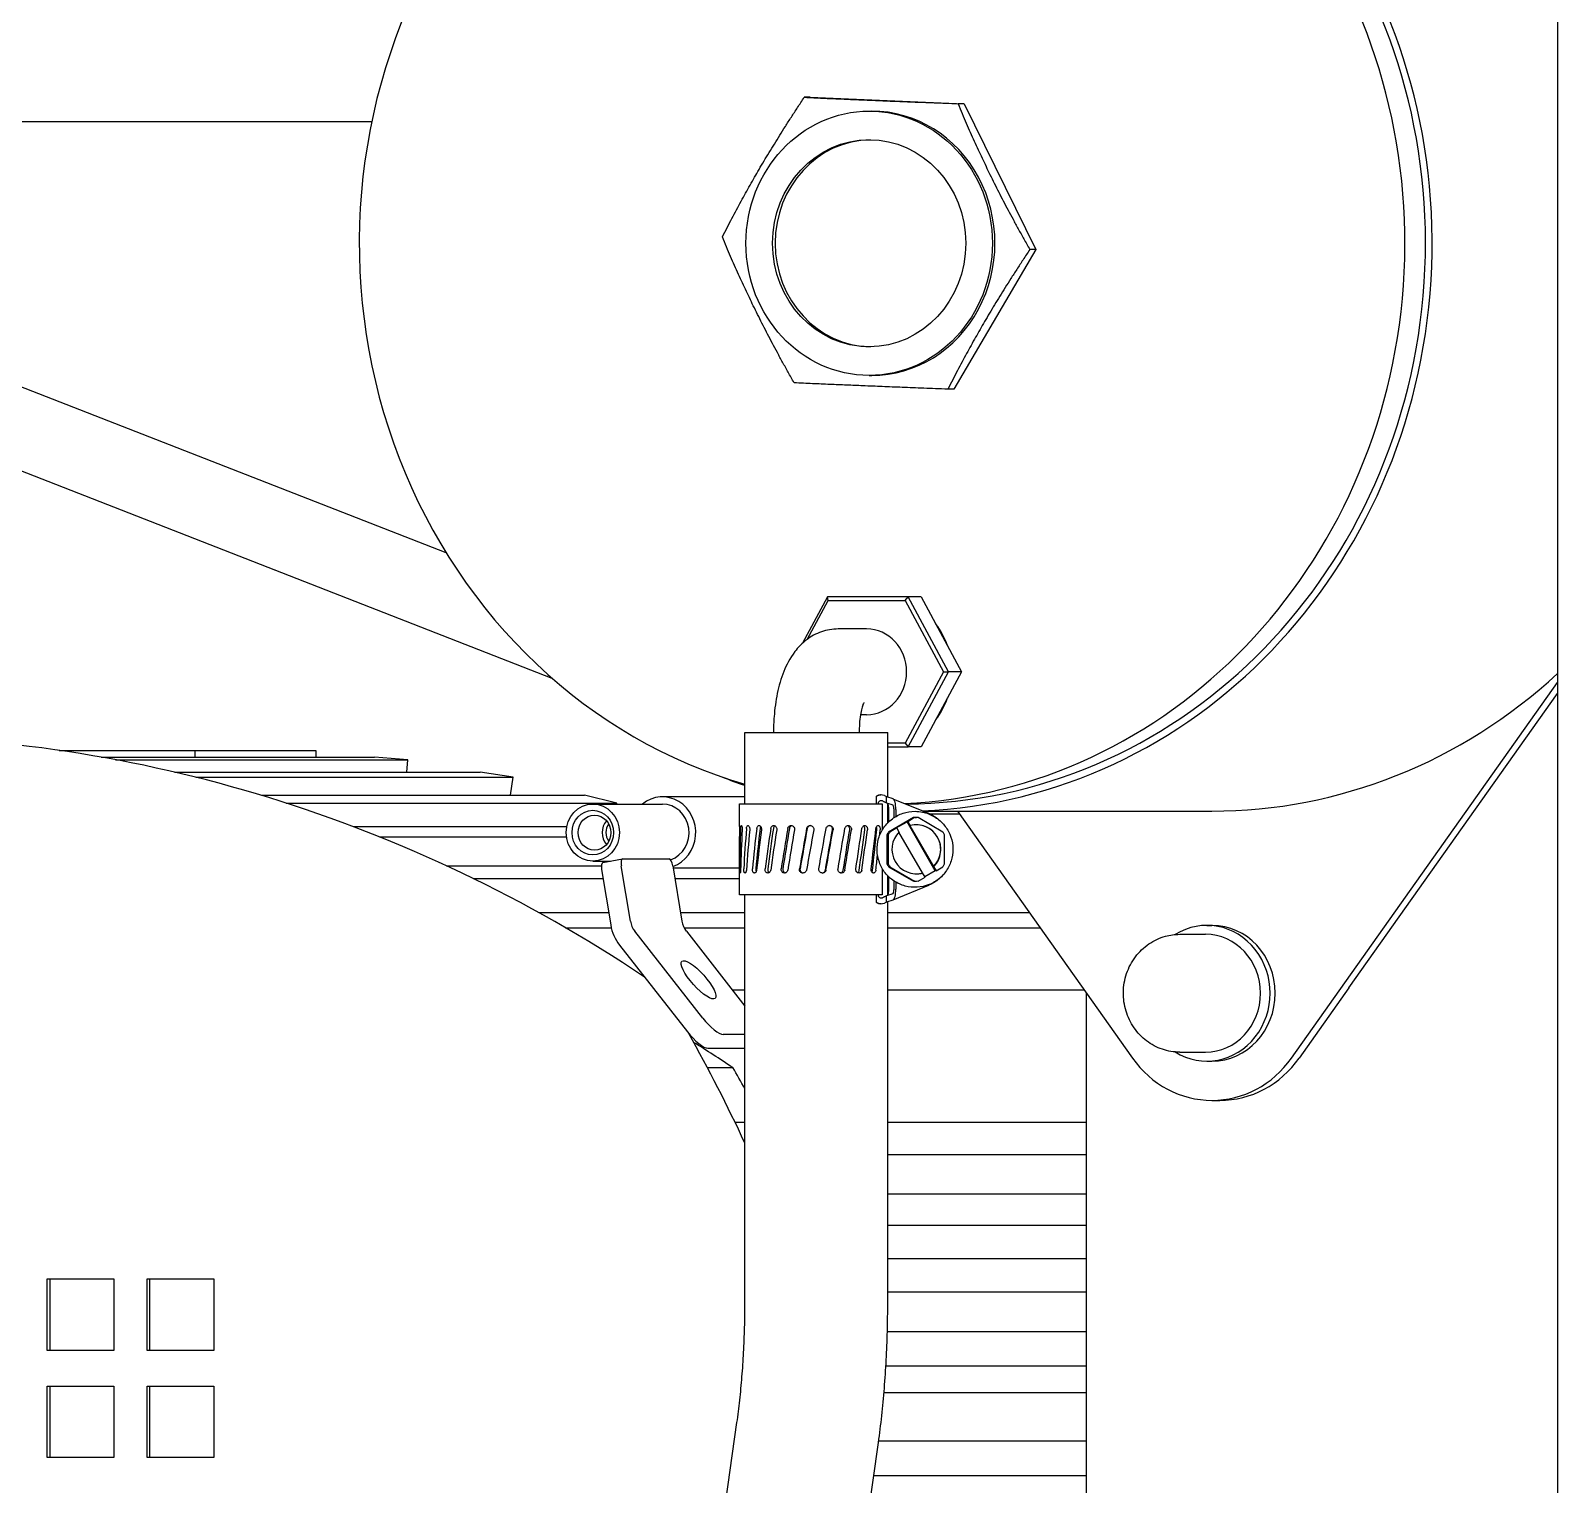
# Model space of a CAD drawing. Header units: millimetres. Extents: x -4172 to 126100, y -2 to 142133.
# Drawn here: x 13440.3 to 13654.1, y 43768.8 to 43972.4 of the extents above; entities that cross this region are included whole.
import ezdxf

# ---------------------------------------------------------------- set-up
doc = ezdxf.new("R2010")
doc.units = ezdxf.units.MM
doc.header["$LTSCALE"] = 100
doc.layers.add('Visible', color=7, linetype='Continuous', lineweight=25)

msp = doc.modelspace()

# ---------------------------------------------------------------- linework, layer by layer
at = {"layer": 'Visible'}
for p, q in [((13654.08, 44052.58), (13654.08, 43502.58)), ((13549.46, 43963.01), (13548.62, 43963.01)), ((13549.46, 43963.01), (13570.98, 43962.12)), ((13557.7, 43961.08), (13558.06, 43961.08)), ((13570.98, 43962.12), (13570.14, 43962.12)), ((13570.98, 43962.12), (13581.03, 43941.7)), ((13488.03, 43959.58), (13390.5, 43959.58)), ((13388.69, 43942.12), (13498.44, 43899.29)), ((13581.03, 43941.7), (13569.55, 43922.15)), ((13581.03, 43941.7), (13580.19, 43941.7)), ((13376.7, 43935.01), (13513.28, 43881.71)), ((13557.7, 43924.08), (13558.06, 43924.08)), ((13569.55, 43922.15), (13568.71, 43922.15)), ((13551.87, 43893.08), (13548.37, 43886.59)), ((13549.02, 43887.12), (13551.96, 43892.58)), ((13563.17, 43893.08), (13551.87, 43893.08)), ((13551.96, 43892.58), (13551.87, 43893.08)), ((13551.96, 43892.58), (13562.72, 43892.58)), ((13562.72, 43892.58), (13563.17, 43893.08)), ((13562.72, 43892.58), (13568.11, 43882.58)), ((13564.98, 43893.08), (13563.17, 43893.08)), ((13568.83, 43882.58), (13563.17, 43893.08)), ((13564.98, 43893.08), (13570.63, 43882.58)), ((13557.34, 43888.58), (13553.37, 43888.58)), ((13568.11, 43882.58), (13562.72, 43872.58)), ((13563.17, 43872.08), (13568.83, 43882.58)), ((13570.63, 43882.58), (13564.98, 43872.08)), ((13568.11, 43882.58), (13568.83, 43882.58)), ((13570.63, 43882.58), (13568.83, 43882.58)), ((13616.84, 43828.51), (13654.08, 43881.08)), ((13624.88, 43838.32), (13654.08, 43879.55)), ((13557.34, 43876.58), (13556.49, 43876.58)), ((13540.3, 43874.08), (13560.3, 43874.08)), ((13540.3, 43864.08), (13540.3, 43874.08)), ((13560.3, 43865.08), (13560.3, 43874.08)), ((13444.28, 43871.58), (13463.31, 43871.58)), ((13450.16, 43870.63), (13488.44, 43870.63)), ((13463.31, 43870.63), (13463.31, 43871.58)), ((13463.31, 43871.58), (13480.23, 43871.58)), ((13480.23, 43871.58), (13480.23, 43870.63)), ((13493.09, 43870.27), (13488.44, 43870.63)), ((13562.72, 43872.58), (13560.3, 43872.58)), ((13560.3, 43872.08), (13563.17, 43872.08)), ((13562.72, 43872.58), (13563.17, 43872.08)), ((13564.98, 43872.08), (13563.17, 43872.08)), ((13452.15, 43870.27), (13493.09, 43870.27)), ((13460.43, 43868.53), (13503.22, 43868.53)), ((13492.98, 43868.53), (13493.09, 43870.27)), ((13507.84, 43867.81), (13503.22, 43868.53)), ((13463.44, 43867.81), (13507.84, 43867.81)), ((13507.49, 43865.29), (13507.84, 43867.81)), ((13472.6, 43865.29), (13517.82, 43865.29)), ((13476.07, 43864.2), (13522.37, 43864.2)), ((13522.37, 43864.2), (13517.82, 43865.29)), ((13522.35, 43864.07), (13522.37, 43864.2)), ((13540.3, 43865.07), (13528.75, 43865.07)), ((13558.73, 43864.08), (13558.73, 43865.17)), ((13559.38, 43865.35), (13559.34, 43865.35)), ((13559.56, 43864.5), (13560.14, 43864.26)), ((13559.86, 43865.25), (13560.14, 43865.14)), ((13560.14, 43865.14), (13561.01, 43864.83)), ((13560.14, 43864.26), (13560.14, 43865.14)), ((13560.14, 43864.26), (13561.01, 43863.95)), ((13561.01, 43864.82), (13566, 43862.78)), ((13519, 43864.07), (13528.75, 43864.07)), ((13539.53, 43864.08), (13559.54, 43864.08)), ((13539.53, 43860.93), (13539.53, 43864.08)), ((13559.54, 43864.08), (13559.54, 43860.44)), ((13560.3, 43861.43), (13560.3, 43864.11)), ((13560.34, 43863.95), (13560.3, 43863.97)), ((13563.89, 43862.17), (13560.4, 43860.15)), ((13560.46, 43861.61), (13560.46, 43863.4)), ((13561.16, 43863.4), (13561.16, 43862.15)), ((13561.44, 43863.3), (13561.44, 43862.32)), ((13564.07, 43862.17), (13563.1, 43861.6)), ((13563.89, 43862.17), (13564.07, 43862.17)), ((13564.13, 43862.17), (13564.31, 43862.17)), ((13568.03, 43860.15), (13564.55, 43862.17)), ((13565.27, 43863.08), (13605.7, 43863.08)), ((13566.17, 43862.71), (13570.34, 43862.71)), ((13570.08, 43863.08), (13594.56, 43828.51)), ((13485.47, 43860.91), (13515.35, 43860.91)), ((13558.73, 43860.03), (13558.73, 43860.82)), ((13560.59, 43860.15), (13560.4, 43860.15)), ((13560.46, 43861.61), (13560.48, 43861.61)), ((13560.48, 43861.61), (13560.46, 43861.61)), ((13561.56, 43860.72), (13560.59, 43860.15)), ((13561.47, 43860.72), (13563, 43861.6)), ((13561.56, 43860.72), (13561.47, 43860.72)), ((13561.89, 43860.15), (13561.56, 43860.72)), ((13565.18, 43854.42), (13561.87, 43860.14)), ((13563, 43861.6), (13563.1, 43861.6)), ((13566.96, 43854.74), (13563, 43861.6)), ((13563.1, 43861.6), (13563.42, 43861.04)), ((13563.42, 43861.04), (13563.41, 43861.04)), ((13563.41, 43861.04), (13566.72, 43855.31)), ((13489.15, 43859.48), (13515.31, 43859.48)), ((13539.53, 43851.38), (13539.53, 43859.51)), ((13560.17, 43859.74), (13560.35, 43859.74)), ((13560.17, 43859.74), (13560.17, 43855.71)), ((13560.35, 43859.74), (13560.35, 43855.71)), ((13568.27, 43855.71), (13568.27, 43859.74)), ((13519, 43856.07), (13521.48, 43856.07)), ((13520.41, 43855.87), (13523.17, 43856.39)), ((13523.19, 43856.4), (13529.69, 43856.4)), ((13560.35, 43855.71), (13560.17, 43855.71)), ((13498.52, 43855.43), (13520.21, 43855.43)), ((13502.26, 43853.65), (13520.44, 43853.65)), ((13520.24, 43854.89), (13521.51, 43847.14)), ((13524.27, 43847.66), (13522.99, 43855.41)), ((13530.21, 43855.41), (13531.49, 43847.66)), ((13539.53, 43855.07), (13530.27, 43855.07)), ((13530.5, 43853.65), (13539.53, 43853.65)), ((13559.54, 43855.02), (13559.54, 43851.38)), ((13560.3, 43851.35), (13560.3, 43854.02)), ((13560.4, 43855.3), (13560.59, 43855.3)), ((13560.4, 43855.3), (13563.89, 43853.29)), ((13560.46, 43853.84), (13560.48, 43853.85)), ((13560.48, 43853.85), (13560.46, 43853.84)), ((13560.46, 43852.06), (13560.46, 43853.84)), ((13560.59, 43855.3), (13564.07, 43853.29)), ((13564.55, 43853.29), (13565.52, 43853.85)), ((13565.19, 43854.42), (13565.18, 43854.42)), ((13565.52, 43853.85), (13565.19, 43854.42)), ((13566.96, 43854.74), (13565.5, 43853.89)), ((13566.72, 43855.31), (13566.73, 43855.31)), ((13566.73, 43855.31), (13567.06, 43854.74)), ((13567.06, 43854.74), (13566.96, 43854.74)), ((13567.06, 43854.74), (13568.03, 43855.3)), ((13559.54, 43851.38), (13539.53, 43851.38)), ((13540.3, 43794.28), (13540.3, 43851.38)), ((13558.73, 43850.29), (13558.73, 43851.38)), ((13561.01, 43851.51), (13560.14, 43851.2)), ((13560.3, 43851.49), (13560.34, 43851.51)), ((13566, 43852.68), (13561.01, 43850.63)), ((13561.16, 43853.31), (13561.16, 43852.06)), ((13561.44, 43853.13), (13561.44, 43852.16)), ((13564.07, 43853.29), (13563.89, 43853.29)), ((13564.13, 43853.28), (13564.31, 43853.28)), ((13559.38, 43850.11), (13559.34, 43850.11)), ((13560.14, 43851.2), (13559.56, 43850.96)), ((13560.14, 43850.32), (13559.86, 43850.2)), ((13560.14, 43850.32), (13560.14, 43851.2)), ((13561.01, 43850.63), (13560.14, 43850.32)), ((13560.3, 43794.28), (13560.3, 43850.38)), ((13511.45, 43848.87), (13521.23, 43848.87)), ((13531.29, 43848.87), (13540.3, 43848.87)), ((13560.3, 43848.87), (13580.14, 43848.87)), ((13604.98, 43847.08), (13605.7, 43847.08)), ((13515.17, 43846.76), (13521.59, 43846.76)), ((13534.39, 43834.1), (13524.88, 43846.25)), ((13531.78, 43846.76), (13540.3, 43846.76)), ((13532.1, 43846.25), (13540.3, 43835.77)), ((13560.3, 43846.76), (13581.64, 43846.76)), ((13601.19, 43845.83), (13604.8, 43845.83)), ((13522.74, 43844.33), (13532.25, 43832.17)), ((13538.5, 43838.07), (13540.3, 43838.07)), ((13560.3, 43838.07), (13587.79, 43838.07)), ((13588.13, 43532.58), (13588.13, 43837.58)), ((13624.88, 43838.32), (13617.93, 43828.51)), ((13540.3, 43831.8), (13537.27, 43831.8)), ((13535.13, 43829.87), (13540.18, 43829.87)), ((13601.19, 43829.33), (13604.8, 43829.33)), ((13604.98, 43828.08), (13605.7, 43828.08)), ((13535.04, 43827.16), (13538.61, 43827.16)), ((13605.7, 43822.58), (13606.79, 43822.58)), ((13538.9, 43819.54), (13540.3, 43819.54)), ((13560.3, 43819.54), (13588.13, 43819.54)), ((13560.3, 43815.01), (13588.13, 43815.01)), ((13560.3, 43809.49), (13588.13, 43809.49)), ((13560.3, 43805.11), (13588.13, 43805.11)), ((13560.3, 43800.43), (13588.13, 43800.43)), ((13442.6, 43787.58), (13442.6, 43797.58)), ((13442.6, 43797.58), (13451.93, 43797.58)), ((13442.96, 43797.58), (13442.96, 43787.58)), ((13451.93, 43797.58), (13451.93, 43787.58)), ((13456.59, 43797.58), (13465.92, 43797.58)), ((13456.59, 43787.58), (13456.59, 43797.58)), ((13456.95, 43797.58), (13456.95, 43787.58)), ((13465.92, 43797.58), (13465.92, 43787.58)), ((13560.3, 43795.79), (13588.13, 43795.79)), ((13560.25, 43790.2), (13588.13, 43790.2)), ((13451.93, 43787.58), (13442.6, 43787.58)), ((13465.92, 43787.58), (13456.59, 43787.58)), ((13560.05, 43785.41), (13588.13, 43785.41)), ((13442.6, 43772.58), (13442.6, 43782.58)), ((13442.6, 43782.58), (13451.93, 43782.58)), ((13442.96, 43782.58), (13442.96, 43772.58)), ((13451.93, 43782.58), (13451.93, 43772.58)), ((13456.59, 43782.58), (13465.92, 43782.58)), ((13456.59, 43772.58), (13456.59, 43782.58)), ((13456.95, 43782.58), (13456.95, 43772.58)), ((13465.92, 43782.58), (13465.92, 43772.58)), ((13559.78, 43781.67), (13588.13, 43781.67)), ((13504.49, 43531), (13539.19, 43777.47)), ((13524.29, 43528.21), (13559, 43774.68)), ((13559.03, 43774.92), (13588.13, 43774.92)), ((13451.93, 43772.58), (13442.6, 43772.58)), ((13465.92, 43772.58), (13456.59, 43772.58)), ((13558.34, 43770.04), (13588.13, 43770.04))]:
    msp.add_line(p, q, dxfattribs=at)
msp.add_arc((13564.29, 43857.73), 3.43, 315.0028, 89.8311, dxfattribs=at)
for centre, major_axis, ratio, start_param, end_param in [((13562.74, 43717.58), (0, 476.5), 0.932595, 0.125832, 2.872934), ((13556.24, 43717.58), (0, 461), 0.932595, 0.023162, 2.902935), ((13562.39, 43942.58), (0, -79.5), 0.932595, 0.037046, 2.97471), ((13559.51, 43942.58), (0, 78.5), 0.932595, 3.184635, 6.089723), ((13562.39, 43942.58), (0, 78.5), 0.932595, 3.147556, 6.089723), ((13559.51, 43942.58), (0, -78.5), 0.932595, 4.193361, 6.017767), ((13558.06, 43942.58), (0, -18.5), 0.932595, 0, 3.141593), ((13558.06, 43942.58), (0, -14.5), 0.932595, 3.154938, 6.26984), ((13557.34, 43882.58), (0, 6), 0.932595, 3.141593, 6.283185), ((13559.51, 43882.58), (0, -10.48), 0.932595, 1.927788, 2.261002), ((13605.7, 43942.58), (0, -79.5), 0.932595, 0, 0.710795), ((13559.51, 43882.58), (0, -10.48), 0.932595, 0.88059, 1.213805), ((13416.56, 43651.76), (0, 221.82), 0.932595, 5.724263, 6.283185), ((13562.39, 43942.58), (0, -79.5), 0.932595, 5.935813, 5.980632), ((13528.75, 43860.07), (0, 5), 0.932595, 3.464213, 6.926686), ((13559.38, 43864.08), (-0.65, 1.09), 0.999614, 5.355764, 6.283185), ((13559.38, 43864.08), (0, 0.457), 0.999186, 5.894376, 7.853982), ((13550.3, 43868.2), (-10, 4.09), 0.01415, 3.147386, 3.550958), ((13561.01, 43863.45), (-0.05, 1.38), 0.310255, 4.587018, 6.157815), ((13528.75, 43860.07), (0, 4), 0.932595, 3.452853, 6.283185), ((13562.39, 43942.58), (0, -79.5), 0.932595, 6.254979, 6.25712), ((13560.34, 43863.45), (0.014, -0.497), 0.236815, 1.450794, 3.021591), ((13561.01, 43863.45), (-0.019, 0.497), 0.310255, 4.587018, 6.157815), ((13564.13, 43857.73), (0, 4.44), 0.999186, 0, 0.05329), ((13564.31, 43857.73), (0, 4.44), 0.999186, 6.229895, 6.336476), ((13522.61, 43860.07), (0, -2.46), 0.932595, 3.966714, 5.458064), ((13522.71, 43860.07), (0, -2), 0.932595, 4.05612, 5.368658), ((13550.3, 43854.87), (0.87, -59.61), 0.180071, 4.616048, 4.63191), ((13550.3, 43860.59), (-1.94, -59.61), 0.177692, 4.717431, 4.811908), ((13550.3, 43854.87), (-1.94, -59.61), 0.177692, 4.624457, 4.718934), ((13550.3, 43860.59), (-4.6, -59.61), 0.163321, 4.724254, 4.81873), ((13550.3, 43854.87), (-4.6, -59.61), 0.163321, 4.63128, 4.725756), ((13550.3, 43860.59), (6.93, 59.61), 0.138329, 1.586122, 1.680599), ((13550.3, 43860.59), (-6.54, -56.23), 0.138329, 4.727669, 4.827833), ((13550.3, 43854.87), (6.93, 59.61), 0.138329, 1.493148, 1.587625), ((13550.3, 43860.59), (8.77, 59.61), 0.104848, 1.585471, 1.679948), ((13550.3, 43860.59), (-8.27, -56.23), 0.104848, 4.727019, 4.827182), ((13550.3, 43854.87), (8.77, 59.61), 0.104848, 1.492497, 1.586974), ((13550.3, 43860.59), (10.04, 59.61), 0.065331, 1.581049, 1.675526), ((13550.3, 43860.59), (-9.47, -56.24), 0.065331, 4.722596, 4.82276), ((13550.3, 43854.87), (10.04, 59.61), 0.065331, 1.488075, 1.582552), ((13550.3, 43860.59), (10.69, 59.61), 0.022251, 1.574034, 1.668511), ((13550.3, 43860.59), (-10.08, -56.24), 0.022251, 4.715582, 4.815745), ((13550.3, 43854.87), (10.69, 59.61), 0.022251, 1.48106, 1.575537), ((13550.3, 43860.59), (10.69, 59.61), 0.022007, 4.62261, 4.717086), ((13550.3, 43854.87), (-10.08, -56.24), 0.022007, 1.573946, 1.674109), ((13550.3, 43854.87), (10.69, 59.61), 0.022007, 4.715584, 4.81006), ((13550.3, 43860.59), (10.05, 59.61), 0.0651, 4.629634, 4.724111), ((13550.3, 43854.87), (-9.48, -56.24), 0.0651, 1.580971, 1.681134), ((13550.3, 43854.87), (10.05, 59.61), 0.0651, 4.722608, 4.817085), ((13550.3, 43860.59), (8.78, 59.61), 0.104644, 4.634075, 4.728552), ((13550.3, 43854.87), (-8.28, -56.23), 0.104644, 1.585411, 1.685575), ((13550.3, 43854.87), (8.78, 59.61), 0.104644, 4.727049, 4.821526), ((13550.3, 43860.59), (6.94, 59.61), 0.138165, 4.634748, 4.729225), ((13550.3, 43854.87), (-6.55, -56.23), 0.138165, 1.586085, 1.686248), ((13550.3, 43854.87), (6.94, 59.61), 0.138165, 4.809146, 4.822199), ((13564.13, 43857.73), (0, -4.44), 0.999186, 4.1355, 4.242081), ((13564.31, 43857.73), (0, -4.44), 0.999186, 4.1355, 4.242081), ((13564.31, 43857.73), (0, -3.43), 0.999186, 3.927447, 6.544529), ((13564.31, 43857.73), (0, 3.43), 0.999186, 3.927447, 6.544529), ((13564.31, 43857.73), (0, 4.44), 0.999186, 5.182697, 5.289278), ((13520.6, 43854.89), (-0.186, 0.983), 0.355442, 0, 1.503693), ((13523.36, 43855.41), (-0.186, 0.983), 0.355442, 6.216082, 7.786879), ((13529.85, 43855.41), (-0.186, 0.983), 0.355442, 4.645286, 6.216082), ((13550.3, 43854.87), (6.94, 59.61), 0.138165, 4.727722, 4.761938), ((13564.13, 43857.73), (0, -4.44), 0.999186, 5.182697, 5.289278), ((13564.31, 43857.73), (0, -4.44), 0.999186, 5.182697, 5.289278), ((13564.31, 43857.73), (0, 4.44), 0.999186, 4.1355, 4.242081), ((13564.29, 43857.73), (0, -3.43), 0.999186, 0.002541, 0.261344), ((13559.38, 43851.38), (0.173, -0.423), 0.99942, 4.323579, 6.283185), ((13560.34, 43852), (-0.014, -0.497), 0.236815, 0.120002, 1.690798), ((13561.01, 43852), (0.05, 1.38), 0.310255, 3.266963, 4.83776), ((13561.01, 43852), (0.019, 0.497), 0.310255, 3.266963, 4.83776), ((13564.13, 43857.73), (0, -4.44), 0.999186, 6.229895, 6.283185), ((13564.31, 43857.73), (0, -4.44), 0.999186, 6.229895, 6.336476), ((13559.38, 43851.38), (0.48, -1.18), 0.99942, 5.355764, 6.283185), ((13550.3, 43847.26), (-10, -4.09), 0.01415, 2.732227, 3.135799), ((13527.02, 43848.18), (0, 6), 0.932595, 1.745329, 2.268928), ((13527.02, 43848.18), (0, -3), 0.932595, 4.886922, 5.410521), ((13534.24, 43848.18), (0, 3), 0.932595, 1.745329, 2.268928), ((13604.98, 43837.58), (0, 9.5), 0.932595, 2.616929, 6.807849), ((13605.7, 43837.58), (0, 9.5), 0.932595, 3.141593, 6.283185), ((13604.8, 43837.58), (0, 8.25), 0.932595, 3.141593, 6.283185), ((13533.33, 43832.17), (2.01, -2.23), 0.276485, 4.468572, 6.039368), ((13535.48, 43834.1), (2.01, -2.23), 0.276485, 4.468572, 6.039368), ((13355.18, 43717.58), (0, 221.82), 0.932595, 5.175017, 5.254029), ((13436.41, 43651.76), (0, 206.82), 0.932595, 5.724772, 5.757964), ((13538.39, 43832.17), (2.01, -2.23), 0.276485, 6.039368, 6.160175), ((13605.7, 43837.58), (0, -15), 0.932595, 5.361856, 7.204515), ((13606.79, 43837.58), (0, -15), 0.932595, 0, 0.921329), ((13375.03, 43717.58), (0, 206.82), 0.932595, 5.254023, 5.270802)]:
    msp.add_ellipse(centre, major_axis=major_axis, ratio=ratio, start_param=start_param, end_param=end_param, dxfattribs=at)
for centre, major_axis, ratio in [((13557.7, 43942.58), (0, -18.5), 0.932595), ((13557.7, 43942.58), (0, -14.5), 0.932595), ((13519, 43860.07), (0, 4), 0.932595), ((13519, 43860.07), (0, -3.12), 0.932595), ((13519.24, 43860.07), (0, 2.46), 0.932595), ((13533.81, 43839.46), (-2.34, 2.6), 0.276485)]:
    msp.add_ellipse(centre, major_axis=major_axis, ratio=ratio, dxfattribs=at)
for points in [[(13537.14, 43943.46), (13542.12, 43953.23), (13548.62, 43963.01)], [(13548.62, 43963.01), (13558.62, 43962.56), (13570.14, 43962.12)], [(13570.14, 43962.12), (13574.4, 43951.91), (13580.19, 43941.7)], [(13547.19, 43923.03), (13541.41, 43933.25), (13537.14, 43943.46)], [(13580.19, 43941.7), (13573.69, 43931.92), (13568.71, 43922.15)], [(13568.71, 43922.15), (13557.19, 43922.59), (13547.19, 43923.03)]]:
    msp.add_rational_spline(points, [1.12544641671, 1.29955358329, 1.12544641671], degree=2, dxfattribs=at)
for points, knots in [([(13553.37, 43888.58), (13552.55, 43888.58), (13551.74, 43888.43), (13550.23, 43887.91), (13549.56, 43887.52), (13548.27, 43886.57), (13547.73, 43885.98), (13546.58, 43884.47), (13546.12, 43883.56), (13545.35, 43881.63), (13545.06, 43880.61), (13544.62, 43878.5), (13544.47, 43877.41), (13544.33, 43875.57), (13544.3, 43874.82), (13544.3, 43874.08)], [1.570796, 1.570796, 1.570796, 1.570796, 1.695299, 1.695299, 1.832369, 1.832369, 2.012475, 2.012475, 2.303943, 2.303943, 2.618103, 2.618103, 2.932262, 2.932262, 3.141593, 3.141593, 3.141593, 3.141593]), ([(13556.94, 43878.29), (13556.94, 43878.29), (13556.94, 43878.28), (13556.91, 43878.22), (13556.87, 43878.13), (13556.78, 43877.87), (13556.72, 43877.68), (13556.6, 43877.2), (13556.54, 43876.89), (13556.42, 43876.15), (13556.37, 43875.72), (13556.32, 43874.88), (13556.3, 43874.48), (13556.3, 43874.08)], [2.1637784, 2.1637784, 2.1637784, 2.1637784, 2.2333123, 2.2333123, 2.3723437, 2.3723437, 2.5360423, 2.5360423, 2.7301038, 2.7301038, 2.9524635, 2.9524635, 3.1415927, 3.1415927, 3.1415927, 3.1415927]), ([(13558.73, 43865.17), (13558.73, 43865.17), (13558.73, 43865.17), (13558.94, 43865.3), (13559.16, 43865.35), (13559.34, 43865.35)], [-2.8133866, -2.8133866, -2.8133866, -2.8133866, -2.8128373, -2.8128373, -2.69361, -2.69361, -2.69361, -2.69361]), ([(13564.12, 43863.05), (13563.55, 43863.05), (13562.98, 43862.96), (13561.91, 43862.6), (13561.4, 43862.33), (13560.49, 43861.66), (13560.09, 43861.24), (13559.44, 43860.31), (13559.19, 43859.8), (13558.86, 43858.71), (13558.79, 43858.14), (13558.82, 43857.01), (13558.93, 43856.44), (13559.32, 43855.38), (13559.6, 43854.87), (13560.3, 43853.98), (13560.72, 43853.6), (13561.67, 43852.97), (13562.19, 43852.74), (13563.29, 43852.44), (13563.86, 43852.39), (13564.99, 43852.45), (13565.55, 43852.58), (13566.61, 43853), (13567.1, 43853.29), (13567.97, 43854.02), (13568.34, 43854.46), (13568.94, 43855.42), (13569.16, 43855.95), (13569.42, 43857.06), (13569.46, 43857.63), (13569.36, 43858.76), (13569.22, 43859.32), (13568.77, 43860.36), (13568.46, 43860.84), (13567.71, 43861.69), (13567.26, 43862.05), (13566.28, 43862.62), (13565.74, 43862.82), (13564.83, 43863.01), (13564.47, 43863.05), (13564.12, 43863.05)], [0, 0, 0, 0, 0.319976, 0.319976, 0.639956, 0.639956, 0.959949, 0.959949, 1.279958, 1.279958, 1.599978, 1.599978, 1.920002, 1.920002, 2.240021, 2.240021, 2.560026, 2.560026, 2.880017, 2.880017, 3.199996, 3.199996, 3.519972, 3.519972, 3.839954, 3.839954, 4.15995, 4.15995, 4.479961, 4.479961, 4.799982, 4.799982, 5.120006, 5.120006, 5.440023, 5.440023, 5.760026, 5.760026, 6.080013, 6.080013, 6.283185, 6.283185, 6.283185, 6.283185]), ([(13566, 43862.78), (13566.53, 43862.56), (13567.04, 43862.25), (13567.7, 43861.68), (13567.91, 43861.47), (13568.1, 43861.24)], [0.3888096, 0.3888096, 0.3888096, 0.3888096, 0.7087333, 0.7087333, 0.8717307, 0.8717307, 0.8717307, 0.8717307]), ([(13539.53, 43860.93), (13539.53, 43860.92), (13539.53, 43860.91), (13539.53, 43860.85), (13539.53, 43860.8), (13539.53, 43860.67), (13539.53, 43860.6), (13539.53, 43860.51), (13539.53, 43860.48), (13539.53, 43860.45)], [-0.19546808, -0.19546808, -0.19546808, -0.19546808, -0.19147404, -0.19147404, -0.17233473, -0.17233473, -0.15319542, -0.15319542, -0.14434193, -0.14434193, -0.14434193, -0.14434193]), ([(13539.7, 43860.63), (13539.7, 43860.67), (13539.7, 43860.7), (13539.71, 43860.8), (13539.72, 43860.85), (13539.73, 43860.95), (13539.74, 43860.98), (13539.77, 43861.04), (13539.78, 43861.05), (13539.81, 43861.05), (13539.83, 43861.04), (13539.86, 43860.98), (13539.87, 43860.95), (13539.9, 43860.85), (13539.91, 43860.8), (13539.92, 43860.67), (13539.92, 43860.6), (13539.92, 43860.51), (13539.92, 43860.48), (13539.92, 43860.45)], [-0.297539, -0.297539, -0.297539, -0.297539, -0.2872549, -0.2872549, -0.2681189, -0.2681189, -0.2489743, -0.2489743, -0.2298297, -0.2298297, -0.210663, -0.210663, -0.1914964, -0.1914964, -0.1723459, -0.1723459, -0.1531954, -0.1531954, -0.1443422, -0.1443422, -0.1443422, -0.1443422]), ([(13540.51, 43860.63), (13540.52, 43860.67), (13540.52, 43860.7), (13540.54, 43860.8), (13540.55, 43860.85), (13540.59, 43860.95), (13540.62, 43860.98), (13540.67, 43861.04), (13540.7, 43861.05), (13540.76, 43861.05), (13540.79, 43861.04), (13540.85, 43860.98), (13540.88, 43860.95), (13540.92, 43860.85), (13540.94, 43860.8), (13540.97, 43860.67), (13540.98, 43860.6), (13540.98, 43860.51), (13540.97, 43860.48), (13540.97, 43860.45)], [-0.297539, -0.297539, -0.297539, -0.297539, -0.2872549, -0.2872549, -0.2681189, -0.2681189, -0.2489743, -0.2489743, -0.2298297, -0.2298297, -0.210663, -0.210663, -0.1914964, -0.1914964, -0.1723459, -0.1723459, -0.1531954, -0.1531954, -0.1443422, -0.1443422, -0.1443422, -0.1443422]), ([(13541.95, 43860.63), (13541.96, 43860.67), (13541.96, 43860.7), (13541.99, 43860.8), (13542.01, 43860.85), (13542.07, 43860.95), (13542.11, 43860.98), (13542.19, 43861.04), (13542.23, 43861.05), (13542.32, 43861.05), (13542.36, 43861.04), (13542.45, 43860.98), (13542.49, 43860.95), (13542.55, 43860.85), (13542.58, 43860.8), (13542.62, 43860.67), (13542.62, 43860.6), (13542.62, 43860.51), (13542.62, 43860.48), (13542.62, 43860.45)], [-0.297539, -0.297539, -0.297539, -0.297539, -0.2872549, -0.2872549, -0.2681189, -0.2681189, -0.2489743, -0.2489743, -0.2298297, -0.2298297, -0.210663, -0.210663, -0.1914964, -0.1914964, -0.1723459, -0.1723459, -0.1531954, -0.1531954, -0.1443422, -0.1443422, -0.1443422, -0.1443422]), ([(13542.52, 43860.9), (13542.52, 43860.9), (13542.52, 43860.9), (13542.49, 43860.85), (13542.46, 43860.8), (13542.43, 43860.7), (13542.43, 43860.67), (13542.42, 43860.63)], [0.26745469, 0.26745469, 0.26745469, 0.26745469, 0.26814613, 0.26814613, 0.28728214, 0.28728214, 0.29756626, 0.29756626, 0.29756626, 0.29756626]), ([(13543.92, 43860.63), (13543.93, 43860.67), (13543.94, 43860.7), (13543.97, 43860.8), (13544, 43860.85), (13544.07, 43860.95), (13544.12, 43860.98), (13544.22, 43861.04), (13544.28, 43861.05), (13544.39, 43861.05), (13544.44, 43861.04), (13544.55, 43860.98), (13544.6, 43860.95), (13544.68, 43860.85), (13544.71, 43860.8), (13544.75, 43860.67), (13544.76, 43860.6), (13544.76, 43860.51), (13544.76, 43860.48), (13544.76, 43860.45)], [-0.297539, -0.297539, -0.297539, -0.297539, -0.2872549, -0.2872549, -0.2681189, -0.2681189, -0.2489743, -0.2489743, -0.2298297, -0.2298297, -0.210663, -0.210663, -0.1914964, -0.1914964, -0.1723459, -0.1723459, -0.1531954, -0.1531954, -0.1443422, -0.1443422, -0.1443422, -0.1443422]), ([(13544.52, 43861), (13544.47, 43860.97), (13544.43, 43860.94), (13544.36, 43860.85), (13544.33, 43860.8), (13544.3, 43860.7), (13544.29, 43860.67), (13544.29, 43860.63)], [0.25132477, 0.25132477, 0.25132477, 0.25132477, 0.26814613, 0.26814613, 0.28728214, 0.28728214, 0.29756626, 0.29756626, 0.29756626, 0.29756626]), ([(13546.3, 43860.63), (13546.31, 43860.67), (13546.32, 43860.7), (13546.36, 43860.8), (13546.39, 43860.85), (13546.48, 43860.95), (13546.53, 43860.98), (13546.65, 43861.04), (13546.71, 43861.05), (13546.83, 43861.05), (13546.9, 43861.04), (13547.02, 43860.98), (13547.07, 43860.95), (13547.16, 43860.85), (13547.2, 43860.8), (13547.25, 43860.67), (13547.26, 43860.6), (13547.26, 43860.51), (13547.26, 43860.48), (13547.25, 43860.45)], [-0.297539, -0.297539, -0.297539, -0.297539, -0.2872549, -0.2872549, -0.2681189, -0.2681189, -0.2489743, -0.2489743, -0.2298297, -0.2298297, -0.2106519, -0.2106519, -0.191474, -0.191474, -0.1723347, -0.1723347, -0.1531954, -0.1531954, -0.1443419, -0.1443419, -0.1443419, -0.1443419]), ([(13546.89, 43861.03), (13546.86, 43861.03), (13546.84, 43861.02), (13546.76, 43860.98), (13546.7, 43860.95), (13546.62, 43860.85), (13546.58, 43860.8), (13546.55, 43860.7), (13546.54, 43860.67), (13546.53, 43860.63)], [0.24159833, 0.24159833, 0.24159833, 0.24159833, 0.24900042, 0.24900042, 0.26814613, 0.26814613, 0.28728214, 0.28728214, 0.29756626, 0.29756626, 0.29756626, 0.29756626]), ([(13548.94, 43860.63), (13548.95, 43860.67), (13548.96, 43860.7), (13549, 43860.8), (13549.04, 43860.85), (13549.13, 43860.95), (13549.18, 43860.98), (13549.31, 43861.04), (13549.37, 43861.05), (13549.5, 43861.05), (13549.57, 43861.04), (13549.7, 43860.98), (13549.75, 43860.95), (13549.84, 43860.85), (13549.88, 43860.8), (13549.93, 43860.67), (13549.95, 43860.6), (13549.95, 43860.51), (13549.94, 43860.48), (13549.94, 43860.45)], [-0.297539, -0.297539, -0.297539, -0.297539, -0.2872549, -0.2872549, -0.2681189, -0.2681189, -0.2489743, -0.2489743, -0.2298297, -0.2298297, -0.210663, -0.210663, -0.1914964, -0.1914964, -0.1723459, -0.1723459, -0.1531954, -0.1531954, -0.1443422, -0.1443422, -0.1443422, -0.1443422]), ([(13549.48, 43861.05), (13549.43, 43861.04), (13549.37, 43861.03), (13549.26, 43860.98), (13549.2, 43860.95), (13549.11, 43860.85), (13549.07, 43860.8), (13549.03, 43860.7), (13549.02, 43860.67), (13549.02, 43860.63)], [0.23370189, 0.23370189, 0.23370189, 0.23370189, 0.24900042, 0.24900042, 0.26814613, 0.26814613, 0.28728214, 0.28728214, 0.29756626, 0.29756626, 0.29756626, 0.29756626]), ([(13551.66, 43860.63), (13551.67, 43860.67), (13551.68, 43860.7), (13551.72, 43860.8), (13551.76, 43860.85), (13551.85, 43860.95), (13551.9, 43860.98), (13552.03, 43861.04), (13552.1, 43861.05), (13552.22, 43861.05), (13552.29, 43861.04), (13552.41, 43860.98), (13552.47, 43860.95), (13552.56, 43860.85), (13552.59, 43860.8), (13552.65, 43860.67), (13552.66, 43860.6), (13552.66, 43860.51), (13552.66, 43860.48), (13552.65, 43860.45)], [-0.297539, -0.297539, -0.297539, -0.297539, -0.2872549, -0.2872549, -0.2681189, -0.2681189, -0.2489743, -0.2489743, -0.2298297, -0.2298297, -0.2106519, -0.2106519, -0.191474, -0.191474, -0.1723347, -0.1723347, -0.1531954, -0.1531954, -0.1443419, -0.1443419, -0.1443419, -0.1443419]), ([(13552.57, 43860.45), (13552.58, 43860.48), (13552.58, 43860.51), (13552.58, 43860.6), (13552.57, 43860.67), (13552.52, 43860.8), (13552.48, 43860.85), (13552.39, 43860.95), (13552.33, 43860.98), (13552.22, 43861.03), (13552.17, 43861.04), (13552.12, 43861.05)], [0.14435538, 0.14435538, 0.14435538, 0.14435538, 0.15320907, 0.15320907, 0.17234884, 0.17234884, 0.1914886, 0.1914886, 0.21067165, 0.21067165, 0.22600204, 0.22600204, 0.22600204, 0.22600204]), ([(13554.3, 43860.63), (13554.31, 43860.67), (13554.32, 43860.7), (13554.35, 43860.8), (13554.39, 43860.85), (13554.47, 43860.95), (13554.52, 43860.98), (13554.64, 43861.04), (13554.7, 43861.05), (13554.82, 43861.05), (13554.88, 43861.04), (13554.99, 43860.98), (13555.04, 43860.95), (13555.13, 43860.85), (13555.16, 43860.8), (13555.21, 43860.67), (13555.22, 43860.6), (13555.22, 43860.51), (13555.22, 43860.48), (13555.21, 43860.45)], [-0.297539, -0.297539, -0.297539, -0.297539, -0.2872549, -0.2872549, -0.2681189, -0.2681189, -0.2489743, -0.2489743, -0.2298297, -0.2298297, -0.2106519, -0.2106519, -0.191474, -0.191474, -0.1723347, -0.1723347, -0.1531954, -0.1531954, -0.1443419, -0.1443419, -0.1443419, -0.1443419]), ([(13554.98, 43860.45), (13554.99, 43860.48), (13554.99, 43860.51), (13554.99, 43860.6), (13554.98, 43860.67), (13554.93, 43860.8), (13554.9, 43860.85), (13554.82, 43860.95), (13554.77, 43860.98), (13554.69, 43861.02), (13554.67, 43861.03), (13554.65, 43861.03)], [0.14435564, 0.14435564, 0.14435564, 0.14435564, 0.15320907, 0.15320907, 0.17236141, 0.17236141, 0.19151376, 0.19151376, 0.21068423, 0.21068423, 0.21768839, 0.21768839, 0.21768839, 0.21768839]), ([(13556.68, 43860.63), (13556.69, 43860.67), (13556.69, 43860.7), (13556.73, 43860.8), (13556.76, 43860.85), (13556.83, 43860.95), (13556.87, 43860.98), (13556.97, 43861.04), (13557.03, 43861.05), (13557.13, 43861.05), (13557.18, 43861.04), (13557.27, 43860.98), (13557.32, 43860.95), (13557.39, 43860.85), (13557.42, 43860.8), (13557.46, 43860.67), (13557.46, 43860.6), (13557.46, 43860.51), (13557.46, 43860.48), (13557.46, 43860.45)], [-0.297539, -0.297539, -0.297539, -0.297539, -0.2872549, -0.2872549, -0.2681189, -0.2681189, -0.2489743, -0.2489743, -0.2298297, -0.2298297, -0.2106519, -0.2106519, -0.191474, -0.191474, -0.1723347, -0.1723347, -0.1531954, -0.1531954, -0.1443419, -0.1443419, -0.1443419, -0.1443419]), ([(13557.1, 43860.45), (13557.1, 43860.48), (13557.1, 43860.51), (13557.1, 43860.6), (13557.09, 43860.67), (13557.05, 43860.8), (13557.02, 43860.85), (13556.96, 43860.94), (13556.93, 43860.97), (13556.89, 43860.99)], [0.14435538, 0.14435538, 0.14435538, 0.14435538, 0.15320907, 0.15320907, 0.17234884, 0.17234884, 0.1914886, 0.1914886, 0.20674062, 0.20674062, 0.20674062, 0.20674062]), ([(13558.65, 43860.63), (13558.66, 43860.67), (13558.66, 43860.7), (13558.69, 43860.8), (13558.71, 43860.85), (13558.77, 43860.95), (13558.8, 43860.98), (13558.88, 43861.04), (13558.92, 43861.05), (13559, 43861.05), (13559.04, 43861.04), (13559.11, 43860.98), (13559.14, 43860.95), (13559.19, 43860.85), (13559.22, 43860.8), (13559.25, 43860.67), (13559.25, 43860.6), (13559.25, 43860.51), (13559.25, 43860.48), (13559.25, 43860.45)], [-0.297539, -0.297539, -0.297539, -0.297539, -0.2872549, -0.2872549, -0.2681189, -0.2681189, -0.2489743, -0.2489743, -0.2298297, -0.2298297, -0.210663, -0.210663, -0.1914964, -0.1914964, -0.1723459, -0.1723459, -0.1531954, -0.1531954, -0.1443422, -0.1443422, -0.1443422, -0.1443422]), ([(13558.77, 43860.45), (13558.78, 43860.48), (13558.78, 43860.51), (13558.78, 43860.6), (13558.77, 43860.67), (13558.75, 43860.78), (13558.73, 43860.82), (13558.72, 43860.86)], [0.14435538, 0.14435538, 0.14435538, 0.14435538, 0.15320907, 0.15320907, 0.17234884, 0.17234884, 0.18573645, 0.18573645, 0.18573645, 0.18573645]), ([(13539.7, 43854.83), (13539.7, 43854.79), (13539.69, 43854.76), (13539.69, 43854.66), (13539.68, 43854.6), (13539.67, 43854.51), (13539.66, 43854.47), (13539.64, 43854.42), (13539.63, 43854.41), (13539.61, 43854.41), (13539.6, 43854.42), (13539.59, 43854.47), (13539.59, 43854.51), (13539.58, 43854.6), (13539.57, 43854.66), (13539.57, 43854.78), (13539.57, 43854.85), (13539.57, 43854.92), (13539.57, 43854.95), (13539.57, 43854.98), (13539.57, 43855.01)], [-0.1443435, -0.1443435, -0.1443435, -0.1443435, -0.1340594, -0.1340594, -0.1149235, -0.1149235, -0.0957789, -0.0957789, -0.0766343, -0.0766343, -0.0574564, -0.0574564, -0.0382786, -0.0382786, -0.0191393, -0.0191393, 0, 0, 0, 0.0088535, 0.0088535, 0.0088535, 0.0088535]), ([(13540.51, 43854.83), (13540.5, 43854.79), (13540.5, 43854.76), (13540.48, 43854.66), (13540.47, 43854.6), (13540.43, 43854.51), (13540.41, 43854.47), (13540.36, 43854.42), (13540.33, 43854.41), (13540.28, 43854.41), (13540.26, 43854.42), (13540.22, 43854.47), (13540.2, 43854.51), (13540.16, 43854.6), (13540.15, 43854.66), (13540.13, 43854.78), (13540.13, 43854.85), (13540.13, 43854.92), (13540.13, 43854.95), (13540.13, 43854.98), (13540.13, 43855.01)], [-0.1443435, -0.1443435, -0.1443435, -0.1443435, -0.1340594, -0.1340594, -0.1149235, -0.1149235, -0.0957789, -0.0957789, -0.0766343, -0.0766343, -0.0574564, -0.0574564, -0.0382786, -0.0382786, -0.0191393, -0.0191393, 0, 0, 0, 0.0088535, 0.0088535, 0.0088535, 0.0088535]), ([(13541.94, 43854.83), (13541.94, 43854.79), (13541.93, 43854.76), (13541.91, 43854.66), (13541.88, 43854.6), (13541.83, 43854.51), (13541.79, 43854.47), (13541.71, 43854.42), (13541.67, 43854.41), (13541.6, 43854.41), (13541.56, 43854.42), (13541.48, 43854.47), (13541.45, 43854.51), (13541.4, 43854.6), (13541.38, 43854.66), (13541.35, 43854.78), (13541.34, 43854.85), (13541.34, 43854.92), (13541.34, 43854.95), (13541.34, 43854.98), (13541.35, 43855.01)], [-0.1443435, -0.1443435, -0.1443435, -0.1443435, -0.1340594, -0.1340594, -0.1149235, -0.1149235, -0.0957789, -0.0957789, -0.0766343, -0.0766343, -0.0574564, -0.0574564, -0.0382786, -0.0382786, -0.0191393, -0.0191393, 0, 0, 0, 0.0088535, 0.0088535, 0.0088535, 0.0088535]), ([(13541.82, 43855.01), (13541.82, 43854.98), (13541.82, 43854.95), (13541.82, 43854.92), (13541.82, 43854.85), (13541.82, 43854.78), (13541.85, 43854.68), (13541.86, 43854.64), (13541.88, 43854.6)], [0.29756445, 0.29756445, 0.29756445, 0.29756445, 0.30641814, 0.30641814, 0.30641814, 0.32555791, 0.32555791, 0.33875497, 0.33875497, 0.33875497, 0.33875497]), ([(13543.91, 43854.83), (13543.91, 43854.79), (13543.9, 43854.76), (13543.87, 43854.66), (13543.83, 43854.6), (13543.76, 43854.51), (13543.72, 43854.47), (13543.62, 43854.42), (13543.57, 43854.41), (13543.47, 43854.41), (13543.41, 43854.42), (13543.32, 43854.47), (13543.27, 43854.51), (13543.21, 43854.6), (13543.18, 43854.66), (13543.14, 43854.78), (13543.13, 43854.85), (13543.13, 43854.92), (13543.13, 43854.95), (13543.13, 43854.98), (13543.13, 43855.01)], [-0.1443435, -0.1443435, -0.1443435, -0.1443435, -0.1340594, -0.1340594, -0.1149235, -0.1149235, -0.0957789, -0.0957789, -0.0766343, -0.0766343, -0.0574564, -0.0574564, -0.0382786, -0.0382786, -0.0191393, -0.0191393, 0, 0, 0, 0.0088535, 0.0088535, 0.0088535, 0.0088535]), ([(13543.5, 43855.01), (13543.49, 43854.98), (13543.49, 43854.95), (13543.49, 43854.92), (13543.49, 43854.85), (13543.5, 43854.78), (13543.54, 43854.66), (13543.57, 43854.6), (13543.63, 43854.52), (13543.66, 43854.49), (13543.7, 43854.47)], [0.29756471, 0.29756471, 0.29756471, 0.29756471, 0.30641814, 0.30641814, 0.30641814, 0.32557049, 0.32557049, 0.34472283, 0.34472283, 0.35987508, 0.35987508, 0.35987508, 0.35987508]), ([(13546.29, 43854.83), (13546.28, 43854.79), (13546.27, 43854.76), (13546.24, 43854.66), (13546.2, 43854.6), (13546.12, 43854.51), (13546.07, 43854.47), (13545.95, 43854.42), (13545.89, 43854.41), (13545.77, 43854.41), (13545.71, 43854.42), (13545.6, 43854.47), (13545.55, 43854.51), (13545.46, 43854.6), (13545.43, 43854.66), (13545.38, 43854.78), (13545.37, 43854.85), (13545.37, 43854.92), (13545.37, 43854.95), (13545.37, 43854.98), (13545.38, 43855.01)], [-0.1443435, -0.1443435, -0.1443435, -0.1443435, -0.1340595, -0.1340595, -0.1149235, -0.1149235, -0.0957789, -0.0957789, -0.0766343, -0.0766343, -0.0574676, -0.0574676, -0.038301, -0.038301, -0.0191505, -0.0191505, 0, 0, 0, 0.0088533, 0.0088533, 0.0088533, 0.0088533]), ([(13545.61, 43855.01), (13545.6, 43854.98), (13545.6, 43854.95), (13545.6, 43854.92), (13545.6, 43854.85), (13545.61, 43854.78), (13545.66, 43854.66), (13545.69, 43854.6), (13545.77, 43854.51), (13545.82, 43854.47), (13545.9, 43854.44), (13545.92, 43854.43), (13545.94, 43854.42)], [0.29756471, 0.29756471, 0.29756471, 0.29756471, 0.30641814, 0.30641814, 0.30641814, 0.32557049, 0.32557049, 0.34472283, 0.34472283, 0.3638933, 0.3638933, 0.37084684, 0.37084684, 0.37084684, 0.37084684]), ([(13548.92, 43854.83), (13548.92, 43854.79), (13548.91, 43854.76), (13548.87, 43854.66), (13548.83, 43854.6), (13548.74, 43854.51), (13548.68, 43854.47), (13548.56, 43854.42), (13548.49, 43854.41), (13548.37, 43854.41), (13548.3, 43854.42), (13548.18, 43854.47), (13548.12, 43854.51), (13548.03, 43854.6), (13547.99, 43854.66), (13547.94, 43854.78), (13547.93, 43854.85), (13547.93, 43854.92), (13547.93, 43854.95), (13547.93, 43854.98), (13547.94, 43855.01)], [-0.1443435, -0.1443435, -0.1443435, -0.1443435, -0.1340594, -0.1340594, -0.1149235, -0.1149235, -0.0957789, -0.0957789, -0.0766343, -0.0766343, -0.0574564, -0.0574564, -0.0382786, -0.0382786, -0.0191393, -0.0191393, 0, 0, 0, 0.0088535, 0.0088535, 0.0088535, 0.0088535]), ([(13548.02, 43855.01), (13548.01, 43854.98), (13548.01, 43854.95), (13548.01, 43854.92), (13548.01, 43854.85), (13548.02, 43854.78), (13548.07, 43854.66), (13548.11, 43854.6), (13548.2, 43854.51), (13548.26, 43854.47), (13548.37, 43854.43), (13548.42, 43854.41), (13548.47, 43854.41)], [0.29756445, 0.29756445, 0.29756445, 0.29756445, 0.30641814, 0.30641814, 0.30641814, 0.32555791, 0.32555791, 0.34469767, 0.34469767, 0.36388072, 0.36388072, 0.37916786, 0.37916786, 0.37916786, 0.37916786]), ([(13551.65, 43854.83), (13551.64, 43854.79), (13551.63, 43854.76), (13551.59, 43854.66), (13551.55, 43854.6), (13551.46, 43854.51), (13551.41, 43854.47), (13551.28, 43854.42), (13551.21, 43854.41), (13551.09, 43854.41), (13551.02, 43854.42), (13550.89, 43854.47), (13550.84, 43854.51), (13550.75, 43854.6), (13550.71, 43854.66), (13550.65, 43854.78), (13550.64, 43854.85), (13550.64, 43854.92), (13550.64, 43854.95), (13550.64, 43854.98), (13550.65, 43855.01)], [-0.1443435, -0.1443435, -0.1443435, -0.1443435, -0.1340595, -0.1340595, -0.1149235, -0.1149235, -0.0957789, -0.0957789, -0.0766343, -0.0766343, -0.0574676, -0.0574676, -0.038301, -0.038301, -0.0191505, -0.0191505, 0, 0, 0, 0.0088533, 0.0088533, 0.0088533, 0.0088533]), ([(13551.11, 43854.41), (13551.16, 43854.41), (13551.22, 43854.43), (13551.33, 43854.47), (13551.39, 43854.51), (13551.48, 43854.6), (13551.52, 43854.66), (13551.55, 43854.76), (13551.56, 43854.79), (13551.57, 43854.83)], [0.38686879, 0.38686879, 0.38686879, 0.38686879, 0.40220949, 0.40220949, 0.42135521, 0.42135521, 0.44049121, 0.44049121, 0.45077533, 0.45077533, 0.45077533, 0.45077533]), ([(13554.29, 43854.83), (13554.28, 43854.79), (13554.27, 43854.76), (13554.23, 43854.66), (13554.2, 43854.6), (13554.11, 43854.51), (13554.06, 43854.47), (13553.94, 43854.42), (13553.88, 43854.41), (13553.76, 43854.41), (13553.69, 43854.42), (13553.57, 43854.47), (13553.52, 43854.51), (13553.43, 43854.6), (13553.39, 43854.66), (13553.34, 43854.78), (13553.33, 43854.85), (13553.33, 43854.92), (13553.33, 43854.95), (13553.33, 43854.98), (13553.34, 43855.01)], [-0.1443435, -0.1443435, -0.1443435, -0.1443435, -0.1340595, -0.1340595, -0.1149235, -0.1149235, -0.0957789, -0.0957789, -0.0766343, -0.0766343, -0.0574676, -0.0574676, -0.038301, -0.038301, -0.0191505, -0.0191505, 0, 0, 0, 0.0088533, 0.0088533, 0.0088533, 0.0088533]), ([(13553.7, 43854.42), (13553.73, 43854.43), (13553.75, 43854.44), (13553.83, 43854.47), (13553.89, 43854.51), (13553.97, 43854.6), (13554.01, 43854.66), (13554.04, 43854.76), (13554.05, 43854.79), (13554.06, 43854.83)], [0.39476069, 0.39476069, 0.39476069, 0.39476069, 0.40220949, 0.40220949, 0.42135521, 0.42135521, 0.44049121, 0.44049121, 0.45077533, 0.45077533, 0.45077533, 0.45077533]), ([(13556.67, 43854.83), (13556.66, 43854.79), (13556.65, 43854.76), (13556.62, 43854.66), (13556.59, 43854.6), (13556.52, 43854.51), (13556.47, 43854.47), (13556.37, 43854.42), (13556.31, 43854.41), (13556.2, 43854.41), (13556.15, 43854.42), (13556.04, 43854.47), (13555.99, 43854.51), (13555.92, 43854.6), (13555.88, 43854.66), (13555.84, 43854.78), (13555.83, 43854.85), (13555.83, 43854.92), (13555.83, 43854.95), (13555.83, 43854.98), (13555.83, 43855.01)], [-0.1443435, -0.1443435, -0.1443435, -0.1443435, -0.1340595, -0.1340595, -0.1149235, -0.1149235, -0.0957789, -0.0957789, -0.0766343, -0.0766343, -0.0574676, -0.0574676, -0.038301, -0.038301, -0.0191505, -0.0191505, 0, 0, 0, 0.0088533, 0.0088533, 0.0088533, 0.0088533]), ([(13556.08, 43854.46), (13556.12, 43854.48), (13556.16, 43854.52), (13556.23, 43854.6), (13556.26, 43854.66), (13556.29, 43854.76), (13556.3, 43854.79), (13556.31, 43854.83)], [0.40446969, 0.40446969, 0.40446969, 0.40446969, 0.42135521, 0.42135521, 0.44049121, 0.44049121, 0.45077533, 0.45077533, 0.45077533, 0.45077533]), ([(13558.64, 43854.83), (13558.64, 43854.79), (13558.63, 43854.76), (13558.61, 43854.66), (13558.58, 43854.6), (13558.52, 43854.51), (13558.49, 43854.47), (13558.41, 43854.42), (13558.36, 43854.41), (13558.28, 43854.41), (13558.23, 43854.42), (13558.14, 43854.47), (13558.1, 43854.51), (13558.04, 43854.6), (13558.01, 43854.66), (13557.98, 43854.78), (13557.97, 43854.85), (13557.97, 43854.92), (13557.97, 43854.95), (13557.97, 43854.98), (13557.97, 43855.01)], [-0.1443435, -0.1443435, -0.1443435, -0.1443435, -0.1340594, -0.1340594, -0.1149235, -0.1149235, -0.0957789, -0.0957789, -0.0766343, -0.0766343, -0.0574564, -0.0574564, -0.0382786, -0.0382786, -0.0191393, -0.0191393, 0, 0, 0, 0.0088535, 0.0088535, 0.0088535, 0.0088535]), ([(13558.08, 43854.55), (13558.08, 43854.55), (13558.08, 43854.56), (13558.11, 43854.6), (13558.13, 43854.66), (13558.16, 43854.76), (13558.17, 43854.79), (13558.17, 43854.83)], [0.42053087, 0.42053087, 0.42053087, 0.42053087, 0.42135521, 0.42135521, 0.44049121, 0.44049121, 0.45077533, 0.45077533, 0.45077533, 0.45077533]), ([(13568.1, 43854.22), (13568.06, 43854.16), (13568.01, 43854.11), (13567.57, 43853.62), (13567.11, 43853.26), (13566.41, 43852.86), (13566.2, 43852.76), (13566, 43852.68)], [2.269862, 2.269862, 2.269862, 2.269862, 2.3090405, 2.3090405, 2.6290507, 2.6290507, 2.7527831, 2.7527831, 2.7527831, 2.7527831]), ([(13559.34, 43850.11), (13559.16, 43850.11), (13558.94, 43850.16), (13558.73, 43850.29), (13558.73, 43850.29), (13558.73, 43850.29)], [-0.2718804, -0.2718804, -0.2718804, -0.2718804, -0.1526531, -0.1526531, -0.1521038, -0.1521038, -0.1521038, -0.1521038]), ([(13601.19, 43829.33), (13600.36, 43829.33), (13599.54, 43829.47), (13597.96, 43830), (13597.22, 43830.4), (13595.87, 43831.42), (13595.28, 43832.04), (13594.3, 43833.46), (13593.92, 43834.25), (13593.41, 43835.94), (13593.28, 43836.83), (13593.31, 43838.61), (13593.46, 43839.5), (13594.04, 43841.18), (13594.45, 43841.97), (13595.51, 43843.38), (13596.15, 43843.99), (13597.57, 43844.96), (13598.35, 43845.33), (13599.83, 43845.74), (13600.51, 43845.83), (13601.19, 43845.83)], [1.570796, 1.570796, 1.570796, 1.570796, 1.877258, 1.877258, 2.18656, 2.18656, 2.502987, 2.502987, 2.827605, 2.827605, 3.15826, 3.15826, 3.490943, 3.490943, 3.82112, 3.82112, 4.144754, 4.144754, 4.459921, 4.459921, 4.712389, 4.712389, 4.712389, 4.712389]), ([(13539.19, 43777.47), (13539.34, 43778.49), (13539.47, 43779.53), (13539.7, 43781.68), (13539.8, 43782.78), (13539.98, 43785.01), (13540.06, 43786.14), (13540.18, 43788.44), (13540.23, 43789.6), (13540.29, 43791.93), (13540.3, 43793.11), (13540.3, 43794.28)], [4.2399602, 4.2399602, 4.2399602, 4.2399602, 4.3344459, 4.3344459, 4.4289317, 4.4289317, 4.5234174, 4.5234174, 4.6179032, 4.6179032, 4.712389, 4.712389, 4.712389, 4.712389]), ([(13559, 43774.68), (13559.17, 43775.91), (13559.33, 43777.16), (13559.6, 43779.7), (13559.73, 43780.99), (13559.93, 43783.59), (13560.02, 43784.91), (13560.16, 43787.57), (13560.21, 43788.9), (13560.28, 43791.59), (13560.3, 43792.93), (13560.3, 43794.28)], [4.2399602, 4.2399602, 4.2399602, 4.2399602, 4.3344459, 4.3344459, 4.4289317, 4.4289317, 4.5234174, 4.5234174, 4.6179032, 4.6179032, 4.712389, 4.712389, 4.712389, 4.712389])]:
    msp.add_open_spline(points, degree=3, knots=knots, dxfattribs=at)
for points in [[(13559.5, 43864.5), (13559.45, 43864.52), (13559.41, 43864.53), (13559.36, 43864.54)], [(13559.36, 43850.92), (13559.41, 43850.92), (13559.45, 43850.94), (13559.5, 43850.96)]]:
    msp.add_open_spline(points, degree=3, dxfattribs=at)

doc.saveas('drawing.dxf')
